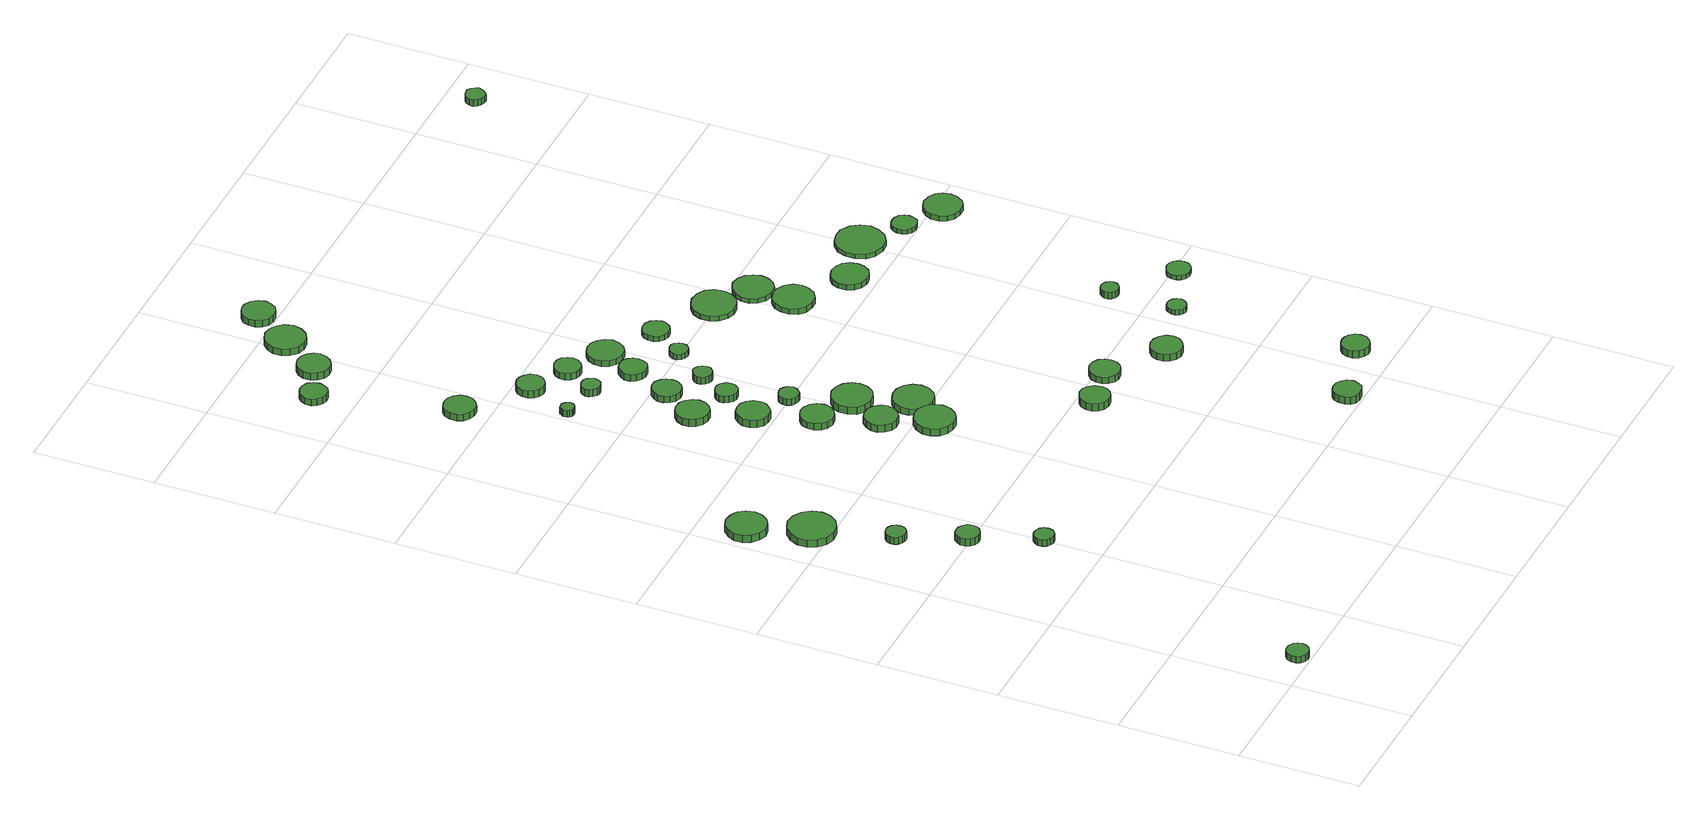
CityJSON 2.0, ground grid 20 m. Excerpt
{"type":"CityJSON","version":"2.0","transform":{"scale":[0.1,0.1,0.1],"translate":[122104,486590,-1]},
"CityObjects":{
"tree1":{"type":"SolitaryVegetationObject","attributes":{"function":"something"},"geometry":[{"type":"MultiSurface","lod":"1","boundaries":[[[0,1,2,3,4,5,6,7,8,9,10,11,12,13,14]],[[15,16,17,18,19,20,21,22,23,24,25,26,27,28,29]],[[0,29,28,1]],[[1,28,27,2]],[[2,27,26,3]],[[3,26,25,4]],[[4,25,24,5]],[[5,24,23,6]],[[6,23,22,7]],[[7,22,21,8]],[[8,21,20,9]],[[9,20,19,10]],[[10,19,18,11]],[[11,18,17,12]],[[12,17,16,13]],[[13,16,15,14]],[[14,15,29,0]]]}]},
"tree2":{"type":"SolitaryVegetationObject","attributes":{"function":"something"},"geometry":[{"type":"MultiSurface","lod":"1","boundaries":[[[30,31,32,33,34,35,36,37,38,39,40,41,42,43,44]],[[45,46,47,48,49,50,51,52,53,54,55,56,57,58,59]],[[30,59,58,31]],[[31,58,57,32]],[[32,57,56,33]],[[33,56,55,34]],[[34,55,54,35]],[[35,54,53,36]],[[36,53,52,37]],[[37,52,51,38]],[[38,51,50,39]],[[39,50,49,40]],[[40,49,48,41]],[[41,48,47,42]],[[42,47,46,43]],[[43,46,45,44]],[[44,45,59,30]]]}]},
"tree3":{"type":"SolitaryVegetationObject","attributes":{"function":"something"},"geometry":[{"type":"MultiSurface","lod":"1","boundaries":[[[60,61,62,63,64,65,66,67,68,69,70,71,72,73,74]],[[75,76,77,78,79,80,81,82,83,84,85,86,87,88,89]],[[60,89,88,61]],[[61,88,87,62]],[[62,87,86,63]],[[63,86,85,64]],[[64,85,84,65]],[[65,84,83,66]],[[66,83,82,67]],[[67,82,81,68]],[[68,81,80,69]],[[69,80,79,70]],[[70,79,78,71]],[[71,78,77,72]],[[72,77,76,73]],[[73,76,75,74]],[[74,75,89,60]]]}]},
"tree4":{"type":"SolitaryVegetationObject","attributes":{"function":"something"},"geometry":[{"type":"MultiSurface","lod":"1","boundaries":[[[90,91,92,93,94,95,96,97,98,99,100,101,102,103,104]],[[105,106,107,108,109,110,111,112,113,114,115,116,117,118,119]],[[90,119,118,91]],[[91,118,117,92]],[[92,117,116,93]],[[93,116,115,94]],[[94,115,114,95]],[[95,114,113,96]],[[96,113,112,97]],[[97,112,111,98]],[[98,111,110,99]],[[99,110,109,100]],[[100,109,108,101]],[[101,108,107,102]],[[102,107,106,103]],[[103,106,105,104]],[[104,105,119,90]]]}]},
"tree5":{"type":"SolitaryVegetationObject","attributes":{"function":"something"},"geometry":[{"type":"MultiSurface","lod":"1","boundaries":[[[120,121,122,123,124,125,126,127,128,129,130,131,132,133,134]],[[135,136,137,138,139,140,141,142,143,144,145,146,147,148,149]],[[120,149,148,121]],[[121,148,147,122]],[[122,147,146,123]],[[123,146,145,124]],[[124,145,144,125]],[[125,144,143,126]],[[126,143,142,127]],[[127,142,141,128]],[[128,141,140,129]],[[129,140,139,130]],[[130,139,138,131]],[[131,138,137,132]],[[132,137,136,133]],[[133,136,135,134]],[[134,135,149,120]]]}]},
"tree6":{"type":"SolitaryVegetationObject","attributes":{"function":"something"},"geometry":[{"type":"MultiSurface","lod":"1","boundaries":[[[150,151,152,153,154,155,156,157,158,159,160,161,162,163,164]],[[165,166,167,168,169,170,171,172,173,174,175,176,177,178,179]],[[150,179,178,151]],[[151,178,177,152]],[[152,177,176,153]],[[153,176,175,154]],[[154,175,174,155]],[[155,174,173,156]],[[156,173,172,157]],[[157,172,171,158]],[[158,171,170,159]],[[159,170,169,160]],[[160,169,168,161]],[[161,168,167,162]],[[162,167,166,163]],[[163,166,165,164]],[[164,165,179,150]]]}]},
"tree7":{"type":"SolitaryVegetationObject","attributes":{"function":"something"},"geometry":[{"type":"MultiSurface","lod":"1","boundaries":[[[180,181,182,183,184,185,186,187,188,189,190,191,192,193,194]],[[195,196,197,198,199,200,201,202,203,204,205,206,207,208,209]],[[180,209,208,181]],[[181,208,207,182]],[[182,207,206,183]],[[183,206,205,184]],[[184,205,204,185]],[[185,204,203,186]],[[186,203,202,187]],[[187,202,201,188]],[[188,201,200,189]],[[189,200,199,190]],[[190,199,198,191]],[[191,198,197,192]],[[192,197,196,193]],[[193,196,195,194]],[[194,195,209,180]]]}]},
"tree8":{"type":"SolitaryVegetationObject","attributes":{"function":"something"},"geometry":[{"type":"MultiSurface","lod":"1","boundaries":[[[210,211,212,213,214,215,216,217,218,219,220,221,222,223,224]],[[225,226,227,228,229,230,231,232,233,234,235,236,237,238,239]],[[210,239,238,211]],[[211,238,237,212]],[[212,237,236,213]],[[213,236,235,214]],[[214,235,234,215]],[[215,234,233,216]],[[216,233,232,217]],[[217,232,231,218]],[[218,231,230,219]],[[219,230,229,220]],[[220,229,228,221]],[[221,228,227,222]],[[222,227,226,223]],[[223,226,225,224]],[[224,225,239,210]]]}]},
"tree9":{"type":"SolitaryVegetationObject","attributes":{"function":"something"},"geometry":[{"type":"MultiSurface","lod":"1","boundaries":[[[240,241,242,243,244,245,246,247,248,249,250,251,252,253,254]],[[255,256,257,258,259,260,261,262,263,264,265,266,267,268,269]],[[240,269,268,241]],[[241,268,267,242]],[[242,267,266,243]],[[243,266,265,244]],[[244,265,264,245]],[[245,264,263,246]],[[246,263,262,247]],[[247,262,261,248]],[[248,261,260,249]],[[249,260,259,250]],[[250,259,258,251]],[[251,258,257,252]],[[252,257,256,253]],[[253,256,255,254]],[[254,255,269,240]]]}]},
"tree10":{"type":"SolitaryVegetationObject","attributes":{"function":"something"},"geometry":[{"type":"MultiSurface","lod":"1","boundaries":[[[270,271,272,273,274,275,276,277,278,279,280,281,282,283,284]],[[285,286,287,288,289,290,291,292,293,294,295,296,297,298,299]],[[270,299,298,271]],[[271,298,297,272]],[[272,297,296,273]],[[273,296,295,274]],[[274,295,294,275]],[[275,294,293,276]],[[276,293,292,277]],[[277,292,291,278]],[[278,291,290,279]],[[279,290,289,280]],[[280,289,288,281]],[[281,288,287,282]],[[282,287,286,283]],[[283,286,285,284]],[[284,285,299,270]]]}]},
"tree11":{"type":"SolitaryVegetationObject","attributes":{"function":"something"},"geometry":[{"type":"MultiSurface","lod":"1","boundaries":[[[300,301,302,303,304,305,306,307,308,309,310,311,312,313,314]],[[315,316,317,318,319,320,321,322,323,324,325,326,327,328,329]],[[300,329,328,301]],[[301,328,327,302]],[[302,327,326,303]],[[303,326,325,304]],[[304,325,324,305]],[[305,324,323,306]],[[306,323,322,307]],[[307,322,321,308]],[[308,321,320,309]],[[309,320,319,310]],[[310,319,318,311]],[[311,318,317,312]],[[312,317,316,313]],[[313,316,315,314]],[[314,315,329,300]]]}]},
"tree12":{"type":"SolitaryVegetationObject","attributes":{"function":"something"},"geometry":[{"type":"MultiSurface","lod":"1","boundaries":[[[330,331,332,333,334,335,336,337,338,339,340,341,342,343,344]],[[345,346,347,348,349,350,351,352,353,354,355,356,357,358,359]],[[330,359,358,331]],[[331,358,357,332]],[[332,357,356,333]],[[333,356,355,334]],[[334,355,354,335]],[[335,354,353,336]],[[336,353,352,337]],[[337,352,351,338]],[[338,351,350,339]],[[339,350,349,340]],[[340,349,348,341]],[[341,348,347,342]],[[342,347,346,343]],[[343,346,345,344]],[[344,345,359,330]]]}]},
"tree13":{"type":"SolitaryVegetationObject","attributes":{"function":"something"},"geometry":[{"type":"MultiSurface","lod":"1","boundaries":[[[360,361,362,363,364,365,366,367,368,369,370,371,372,373,374]],[[375,376,377,378,379,380,381,382,383,384,385,386,387,388,389]],[[360,389,388,361]],[[361,388,387,362]],[[362,387,386,363]],[[363,386,385,364]],[[364,385,384,365]],[[365,384,383,366]],[[366,383,382,367]],[[367,382,381,368]],[[368,381,380,369]],[[369,380,379,370]],[[370,379,378,371]],[[371,378,377,372]],[[372,377,376,373]],[[373,376,375,374]],[[374,375,389,360]]]}]},
"tree14":{"type":"SolitaryVegetationObject","attributes":{"function":"something"},"geometry":[{"type":"MultiSurface","lod":"1","boundaries":[[[390,391,392,393,394,395,396,397,398,399,400,401,402,403,404]],[[405,406,407,408,409,410,411,412,413,414,415,416,417,418,419]],[[390,419,418,391]],[[391,418,417,392]],[[392,417,416,393]],[[393,416,415,394]],[[394,415,414,395]],[[395,414,413,396]],[[396,413,412,397]],[[397,412,411,398]],[[398,411,410,399]],[[399,410,409,400]],[[400,409,408,401]],[[401,408,407,402]],[[402,407,406,403]],[[403,406,405,404]],[[404,405,419,390]]]}]},
"tree15":{"type":"SolitaryVegetationObject","attributes":{"function":"something"},"geometry":[{"type":"MultiSurface","lod":"1","boundaries":[[[420,421,422,423,424,425,426,427,428,429,430,431,432,433,434]],[[435,436,437,438,439,440,441,442,443,444,445,446,447,448,449]],[[420,449,448,421]],[[421,448,447,422]],[[422,447,446,423]],[[423,446,445,424]],[[424,445,444,425]],[[425,444,443,426]],[[426,443,442,427]],[[427,442,441,428]],[[428,441,440,429]],[[429,440,439,430]],[[430,439,438,431]],[[431,438,437,432]],[[432,437,436,433]],[[433,436,435,434]],[[434,435,449,420]]]}]},
"tree16":{"type":"SolitaryVegetationObject","attributes":{"function":"something"},"geometry":[{"type":"MultiSurface","lod":"1","boundaries":[[[450,451,452,453,454,455,456,457,458,459,460,461,462,463,464]],[[465,466,467,468,469,470,471,472,473,474,475,476,477,478,479]],[[450,479,478,451]],[[451,478,477,452]],[[452,477,476,453]],[[453,476,475,454]],[[454,475,474,455]],[[455,474,473,456]],[[456,473,472,457]],[[457,472,471,458]],[[458,471,470,459]],[[459,470,469,460]],[[460,469,468,461]],[[461,468,467,462]],[[462,467,466,463]],[[463,466,465,464]],[[464,465,479,450]]]}]},
"tree17":{"type":"SolitaryVegetationObject","attributes":{"function":"something"},"geometry":[{"type":"MultiSurface","lod":"1","boundaries":[[[480,481,482,483,484,485,486,487,488,489,490,491,492,493,494]],[[495,496,497,498,499,500,501,502,503,504,505,506,507,508,509]],[[480,509,508,481]],[[481,508,507,482]],[[482,507,506,483]],[[483,506,505,484]],[[484,505,504,485]],[[485,504,503,486]],[[486,503,502,487]],[[487,502,501,488]],[[488,501,500,489]],[[489,500,499,490]],[[490,499,498,491]],[[491,498,497,492]],[[492,497,496,493]],[[493,496,495,494]],[[494,495,509,480]]]}]},
"tree18":{"type":"SolitaryVegetationObject","attributes":{"function":"something"},"geometry":[{"type":"MultiSurface","lod":"1","boundaries":[[[510,511,512,513,514,515,516,517,518,519,520,521,522,523,524]],[[525,526,527,528,529,530,531,532,533,534,535,536,537,538,539]],[[510,539,538,511]],[[511,538,537,512]],[[512,537,536,513]],[[513,536,535,514]],[[514,535,534,515]],[[515,534,533,516]],[[516,533,532,517]],[[517,532,531,518]],[[518,531,530,519]],[[519,530,529,520]],[[520,529,528,521]],[[521,528,527,522]],[[522,527,526,523]],[[523,526,525,524]],[[524,525,539,510]]]}]},
"tree19":{"type":"SolitaryVegetationObject","attributes":{"function":"something"},"geometry":[{"type":"MultiSurface","lod":"1","boundaries":[[[540,541,542,543,544,545,546,547,548,549,550,551,552,553,554]],[[555,556,557,558,559,560,561,562,563,564,565,566,567,568,569]],[[540,569,568,541]],[[541,568,567,542]],[[542,567,566,543]],[[543,566,565,544]],[[544,565,564,545]],[[545,564,563,546]],[[546,563,562,547]],[[547,562,561,548]],[[548,561,560,549]],[[549,560,559,550]],[[550,559,558,551]],[[551,558,557,552]],[[552,557,556,553]],[[553,556,555,554]],[[554,555,569,540]]]}]},
"tree20":{"type":"SolitaryVegetationObject","attributes":{"function":"something"},"geometry":[{"type":"MultiSurface","lod":"1","boundaries":[[[570,571,572,573,574,575,576,577,578,579,580,581,582,583,584]],[[585,586,587,588,589,590,591,592,593,594,595,596,597,598,599]],[[570,599,598,571]],[[571,598,597,572]],[[572,597,596,573]],[[573,596,595,574]],[[574,595,594,575]],[[575,594,593,576]],[[576,593,592,577]],[[577,592,591,578]],[[578,591,590,579]],[[579,590,589,580]],[[580,589,588,581]],[[581,588,587,582]],[[582,587,586,583]],[[583,586,585,584]],[[584,585,599,570]]]}]},
"tree21":{"type":"SolitaryVegetationObject","attributes":{"function":"something"},"geometry":[{"type":"MultiSurface","lod":"1","boundaries":[[[600,601,602,603,604,605,606,607,608,609,610,611,612,613,614]],[[615,616,617,618,619,620,621,622,623,624,625,626,627,628,629]],[[600,629,628,601]],[[601,628,627,602]],[[602,627,626,603]],[[603,626,625,604]],[[604,625,624,605]],[[605,624,623,606]],[[606,623,622,607]],[[607,622,621,608]],[[608,621,620,609]],[[609,620,619,610]],[[610,619,618,611]],[[611,618,617,612]],[[612,617,616,613]],[[613,616,615,614]],[[614,615,629,600]]]}]},
"tree22":{"type":"SolitaryVegetationObject","attributes":{"function":"something"},"geometry":[{"type":"MultiSurface","lod":"1","boundaries":[[[630,631,632,633,634,635,636,637,638,639,640,641,642,643,644]],[[645,646,647,648,649,650,651,652,653,654,655,656,657,658,659]],[[630,659,658,631]],[[631,658,657,632]],[[632,657,656,633]],[[633,656,655,634]],[[634,655,654,635]],[[635,654,653,636]],[[636,653,652,637]],[[637,652,651,638]],[[638,651,650,639]],[[639,650,649,640]],[[640,649,648,641]],[[641,648,647,642]],[[642,647,646,643]],[[643,646,645,644]],[[644,645,659,630]]]}]},
"tree23":{"type":"SolitaryVegetationObject","attributes":{"function":"something"},"geometry":[{"type":"MultiSurface","lod":"1","boundaries":[[[660,661,662,663,664,665,666,667,668,669,670,671,672,673,674]],[[675,676,677,678,679,680,681,682,683,684,685,686,687,688,689]],[[660,689,688,661]],[[661,688,687,662]],[[662,687,686,663]],[[663,686,685,664]],[[664,685,684,665]],[[665,684,683,666]],[[666,683,682,667]],[[667,682,681,668]],[[668,681,680,669]],[[669,680,679,670]],[[670,679,678,671]],[[671,678,677,672]],[[672,677,676,673]],[[673,676,675,674]],[[674,675,689,660]]]}]},
"tree24":{"type":"SolitaryVegetationObject","attributes":{"function":"something"},"geometry":[{"type":"MultiSurface","lod":"1","boundaries":[[[690,691,692,693,694,695,696,697,698,699,700,701,702,703,704]],[[705,706,707,708,709,710,711,712,713,714,715,716,717,718,719]],[[690,719,718,691]],[[691,718,717,692]],[[692,717,716,693]],[[693,716,715,694]],[[694,715,714,695]],[[695,714,713,696]],[[696,713,712,697]],[[697,712,711,698]],[[698,711,710,699]],[[699,710,709,700]],[[700,709,708,701]],[[701,708,707,702]],[[702,707,706,703]],[[703,706,705,704]],[[704,705,719,690]]]}]},
"tree25":{"type":"SolitaryVegetationObject","attributes":{"function":"something"},"geometry":[{"type":"MultiSurface","lod":"1","boundaries":[[[720,721,722,723,724,725,726,727,728,729,730,731,732,733,734]],[[735,736,737,738,739,740,741,742,743,744,745,746,747,748,749]],[[720,749,748,721]],[[721,748,747,722]],[[722,747,746,723]],[[723,746,745,724]],[[724,745,744,725]],[[725,744,743,726]],[[726,743,742,727]],[[727,742,741,728]],[[728,741,740,729]],[[729,740,739,730]],[[730,739,738,731]],[[731,738,737,732]],[[732,737,736,733]],[[733,736,735,734]],[[734,735,749,720]]]}]},
"tree26":{"type":"SolitaryVegetationObject","attributes":{"function":"something"},"geometry":[{"type":"MultiSurface","lod":"1","boundaries":[[[750,751,752,753,754,755,756,757,758,759,760,761,762,763,764]],[[765,766,767,768,769,770,771,772,773,774,775,776,777,778,779]],[[750,779,778,751]],[[751,778,777,752]],[[752,777,776,753]],[[753,776,775,754]],[[754,775,774,755]],[[755,774,773,756]],[[756,773,772,757]],[[757,772,771,758]],[[758,771,770,759]],[[759,770,769,760]],[[760,769,768,761]],[[761,768,767,762]],[[762,767,766,763]],[[763,766,765,764]],[[764,765,779,750]]]}]},
"tree27":{"type":"SolitaryVegetationObject","attributes":{"function":"something"},"geometry":[{"type":"MultiSurface","lod":"1","boundaries":[[[780,781,782,783,784,785,786,787,788,789,790,791,792,793,794]],[[795,796,797,798,799,800,801,802,803,804,805,806,807,808,809]],[[780,809,808,781]],[[781,808,807,782]],[[782,807,806,783]],[[783,806,805,784]],[[784,805,804,785]],[[785,804,803,786]],[[786,803,802,787]],[[787,802,801,788]],[[788,801,800,789]],[[789,800,799,790]],[[790,799,798,791]],[[791,798,797,792]],[[792,797,796,793]],[[793,796,795,794]],[[794,795,809,780]]]}]},
"tree28":{"type":"SolitaryVegetationObject","attributes":{"function":"something"},"geometry":[{"type":"MultiSurface","lod":"1","boundaries":[[[810,811,812,813,814,815,816,817,818,819,820,821,822,823,824]],[[825,826,827,828,829,830,831,832,833,834,835,836,837,838,839]],[[810,839,838,811]],[[811,838,837,812]],[[812,837,836,813]],[[813,836,835,814]],[[814,835,834,815]],[[815,834,833,816]],[[816,833,832,817]],[[817,832,831,818]],[[818,831,830,819]],[[819,830,829,820]],[[820,829,828,821]],[[821,828,827,822]],[[822,827,826,823]],[[823,826,825,824]],[[824,825,839,810]]]}]},
"tree29":{"type":"SolitaryVegetationObject","attributes":{"function":"something"},"geometry":[{"type":"MultiSurface","lod":"1","boundaries":[[[840,841,842,843,844,845,846,847,848,849,850,851,852,853,854]],[[855,856,857,858,859,860,861,862,863,864,865,866,867,868,869]],[[840,869,868,841]],[[841,868,867,842]],[[842,867,866,843]],[[843,866,865,844]],[[844,865,864,845]],[[845,864,863,846]],[[846,863,862,847]],[[847,862,861,848]],[[848,861,860,849]],[[849,860,859,850]],[[850,859,858,851]],[[851,858,857,852]],[[852,857,856,853]],[[853,856,855,854]],[[854,855,869,840]]]}]},
"tree30":{"type":"SolitaryVegetationObject","attributes":{"function":"something"},"geometry":[{"type":"MultiSurface","lod":"1","boundaries":[[[870,871,872,873,874,875,876,877,878,879,880,881,882,883,884]],[[885,886,887,888,889,890,891,892,893,894,895,896,897,898,899]],[[870,899,898,871]],[[871,898,897,872]],[[872,897,896,873]],[[873,896,895,874]],[[874,895,894,875]],[[875,894,893,876]],[[876,893,892,877]],[[877,892,891,878]],[[878,891,890,879]],[[879,890,889,880]],[[880,889,888,881]],[[881,888,887,882]],[[882,887,886,883]],[[883,886,885,884]],[[884,885,899,870]]]}]},
"tree31":{"type":"SolitaryVegetationObject","attributes":{"function":"something"},"geometry":[{"type":"MultiSurface","lod":"1","boundaries":[[[900,901,902,903,904,905,906,907,908,909,910,911,912,913,914]],[[915,916,917,918,919,920,921,922,923,924,925,926,927,928,929]],[[900,929,928,901]],[[901,928,927,902]],[[902,927,926,903]],[[903,926,925,904]],[[904,925,924,905]],[[905,924,923,906]],[[906,923,922,907]],[[907,922,921,908]],[[908,921,920,909]],[[909,920,919,910]],[[910,919,918,911]],[[911,918,917,912]],[[912,917,916,913]],[[913,916,915,914]],[[914,915,929,900]]]}]},
"tree32":{"type":"SolitaryVegetationObject","attributes":{"function":"something"},"geometry":[{"type":"MultiSurface","lod":"1","boundaries":[[[930,931,932,933,934,935,936,937,938,939,940,941,942,943,944]],[[945,946,947,948,949,950,951,952,953,954,955,956,957,958,959]],[[930,959,958,931]],[[931,958,957,932]],[[932,957,956,933]],[[933,956,955,934]],[[934,955,954,935]],[[935,954,953,936]],[[936,953,952,937]],[[937,952,951,938]],[[938,951,950,939]],[[939,950,949,940]],[[940,949,948,941]],[[941,948,947,942]],[[942,947,946,943]],[[943,946,945,944]],[[944,945,959,930]]]}]},
"tree33":{"type":"SolitaryVegetationObject","attributes":{"function":"something"},"geometry":[{"type":"MultiSurface","lod":"1","boundaries":[[[960,961,962,963,964,965,966,967,968,969,970,971,972,973,974]],[[975,976,977,978,979,980,981,982,983,984,985,986,987,988,989]],[[960,989,988,961]],[[961,988,987,962]],[[962,987,986,963]],[[963,986,985,964]],[[964,985,984,965]],[[965,984,983,966]],[[966,983,982,967]],[[967,982,981,968]],[[968,981,980,969]],[[969,980,979,970]],[[970,979,978,971]],[[971,978,977,972]],[[972,977,976,973]],[[973,976,975,974]],[[974,975,989,960]]]}]},
"tree34":{"type":"SolitaryVegetationObject","attributes":{"function":"something"},"geometry":[{"type":"MultiSurface","lod":"1","boundaries":[[[990,991,992,993,994,995,996,997,998,999,1000,1001,1002,1003,1004]],[[1005,1006,1007,1008,1009,1010,1011,1012,1013,1014,1015,1016,1017,1018,1019]],[[990,1019,1018,991]],[[991,1018,1017,992]],[[992,1017,1016,993]],[[993,1016,1015,994]],[[994,1015,1014,995]],[[995,1014,1013,996]],[[996,1013,1012,997]],[[997,1012,1011,998]],[[998,1011,1010,999]],[[999,1010,1009,1000]],[[1000,1009,1008,1001]],[[1001,1008,1007,1002]],[[1002,1007,1006,1003]],[[1003,1006,1005,1004]],[[1004,1005,1019,990]]]}]},
"tree35":{"type":"SolitaryVegetationObject","attributes":{"function":"something"},"geometry":[{"type":"MultiSurface","lod":"1","boundaries":[[[1020,1021,1022,1023,1024,1025,1026,1027,1028,1029,1030,1031,1032,1033,1034]],[[1035,1036,1037,1038,1039,1040,1041,1042,1043,1044,1045,1046,1047,1048,1049]],[[1020,1049,1048,1021]],[[1021,1048,1047,1022]],[[1022,1047,1046,1023]],[[1023,1046,1045,1024]],[[1024,1045,1044,1025]],[[1025,1044,1043,1026]],[[1026,1043,1042,1027]],[[1027,1042,1041,1028]],[[1028,1041,1040,1029]],[[1029,1040,1039,1030]],[[1030,1039,1038,1031]],[[1031,1038,1037,1032]],[[1032,1037,1036,1033]],[[1033,1036,1035,1034]],[[1034,1035,1049,1020]]]}]},
"tree36":{"type":"SolitaryVegetationObject","attributes":{"function":"something"},"geometry":[{"type":"MultiSurface","lod":"1","boundaries":[[[1050,1051,1052,1053,1054,1055,1056,1057,1058,1059,1060,1061,1062,1063,1064]],[[1065,1066,1067,1068,1069,1070,1071,1072,1073,1074,1075,1076,1077,1078,1079]],[[1050,1079,1078,1051]],[[1051,1078,1077,1052]],[[1052,1077,1076,1053]],[[1053,1076,1075,1054]],[[1054,1075,1074,1055]],[[1055,1074,1073,1056]],[[1056,1073,1072,1057]],[[1057,1072,1071,1058]],[[1058,1071,1070,1059]],[[1059,1070,1069,1060]],[[1060,1069,1068,1061]],[[1061,1068,1067,1062]],[[1062,1067,1066,1063]],[[1063,1066,1065,1064]],[[1064,1065,1079,1050]]]}]},
"tree37":{"type":"SolitaryVegetationObject","attributes":{"function":"something"},"geometry":[{"type":"MultiSurface","lod":"1","boundaries":[[[1080,1081,1082,1083,1084,1085,1086,1087,1088,1089,1090,1091,1092,1093,1094]],[[1095,1096,1097,1098,1099,1100,1101,1102,1103,1104,1105,1106,1107,1108,1109]],[[1080,1109,1108,1081]],[[1081,1108,1107,1082]],[[1082,1107,1106,1083]],[[1083,1106,1105,1084]],[[1084,1105,1104,1085]],[[1085,1104,1103,1086]],[[1086,1103,1102,1087]],[[1087,1102,1101,1088]],[[1088,1101,1100,1089]],[[1089,1100,1099,1090]],[[1090,1099,1098,1091]],[[1091,1098,1097,1092]],[[1092,1097,1096,1093]],[[1093,1096,1095,1094]],[[1094,1095,1109,1080]]]}]},
"tree38":{"type":"SolitaryVegetationObject","attributes":{"function":"something"},"geometry":[{"type":"MultiSurface","lod":"1","boundaries":[[[1110,1111,1112,1113,1114,1115,1116,1117,1118,1119,1120,1121,1122,1123,1124]],[[1125,1126,1127,1128,1129,1130,1131,1132,1133,1134,1135,1136,1137,1138,1139]],[[1110,1139,1138,1111]],[[1111,1138,1137,1112]],[[1112,1137,1136,1113]],[[1113,1136,1135,1114]],[[1114,1135,1134,1115]],[[1115,1134,1133,1116]],[[1116,1133,1132,1117]],[[1117,1132,1131,1118]],[[1118,1131,1130,1119]],[[1119,1130,1129,1120]],[[1120,1129,1128,1121]],[[1121,1128,1127,1122]],[[1122,1127,1126,1123]],[[1123,1126,1125,1124]],[[1124,1125,1139,1110]]]}]},
"tree39":{"type":"SolitaryVegetationObject","attributes":{"function":"something"},"geometry":[{"type":"MultiSurface","lod":"1","boundaries":[[[1140,1141,1142,1143,1144,1145,1146,1147,1148,1149,1150,1151,1152,1153,1154]],[[1155,1156,1157,1158,1159,1160,1161,1162,1163,1164,1165,1166,1167,1168,1169]],[[1140,1169,1168,1141]],[[1141,1168,1167,1142]],[[1142,1167,1166,1143]],[[1143,1166,1165,1144]],[[1144,1165,1164,1145]],[[1145,1164,1163,1146]],[[1146,1163,1162,1147]],[[1147,1162,1161,1148]],[[1148,1161,1160,1149]],[[1149,1160,1159,1150]],[[1150,1159,1158,1151]],[[1151,1158,1157,1152]],[[1152,1157,1156,1153]],[[1153,1156,1155,1154]],[[1154,1155,1169,1140]]]}]},
"tree40":{"type":"SolitaryVegetationObject","attributes":{"function":"something"},"geometry":[{"type":"MultiSurface","lod":"1","boundaries":[[[1170,1171,1172,1173,1174,1175,1176,1177,1178,1179,1180,1181,1182,1183,1184]],[[1185,1186,1187,1188,1189,1190,1191,1192,1193,1194,1195,1196,1197,1198,1199]],[[1170,1199,1198,1171]],[[1171,1198,1197,1172]],[[1172,1197,1196,1173]],[[1173,1196,1195,1174]],[[1174,1195,1194,1175]],[[1175,1194,1193,1176]],[[1176,1193,1192,1177]],[[1177,1192,1191,1178]],[[1178,1191,1190,1179]],[[1179,1190,1189,1180]],[[1180,1189,1188,1181]],[[1181,1188,1187,1182]],[[1182,1187,1186,1183]],[[1183,1186,1185,1184]],[[1184,1185,1199,1170]]]}]},
"tree41":{"type":"SolitaryVegetationObject","attributes":{"function":"something"},"geometry":[{"type":"MultiSurface","lod":"1","boundaries":[[[1200,1201,1202,1203,1204,1205,1206,1207,1208,1209,1210,1211,1212,1213,1214]],[[1215,1216,1217,1218,1219,1220,1221,1222,1223,1224,1225,1226,1227,1228,1229]],[[1200,1229,1228,1201]],[[1201,1228,1227,1202]],[[1202,1227,1226,1203]],[[1203,1226,1225,1204]],[[1204,1225,1224,1205]],[[1205,1224,1223,1206]],[[1206,1223,1222,1207]],[[1207,1222,1221,1208]],[[1208,1221,1220,1209]],[[1209,1220,1219,1210]],[[1210,1219,1218,1211]],[[1211,1218,1217,1212]],[[1212,1217,1216,1213]],[[1213,1216,1215,1214]],[[1214,1215,1229,1200]]]}]},
"tree42":{"type":"SolitaryVegetationObject","attributes":{"function":"something"},"geometry":[{"type":"MultiSurface","lod":"1","boundaries":[[[1230,1231,1232,1233,1234,1235,1236,1237,1238,1239,1240,1241,1242,1243,1244]],[[1245,1246,1247,1248,1249,1250,1251,1252,1253,1254,1255,1256,1257,1258,1259]],[[1230,1259,1258,1231]],[[1231,1258,1257,1232]],[[1232,1257,1256,1233]],[[1233,1256,1255,1234]],[[1234,1255,1254,1235]],[[1235,1254,1253,1236]],[[1236,1253,1252,1237]],[[1237,1252,1251,1238]],[[1238,1251,1250,1239]],[[1239,1250,1249,1240]],[[1240,1249,1248,1241]],[[1241,1248,1247,1242]],[[1242,1247,1246,1243]],[[1243,1246,1245,1244]],[[1244,1245,1259,1230]]]}]},
"tree43":{"type":"SolitaryVegetationObject","attributes":{"function":"something"},"geometry":[{"type":"MultiSurface","lod":"1","boundaries":[[[1260,1261,1262,1263,1264,1265,1266,1267,1268,1269,1270,1271,1272,1273,1274]],[[1275,1276,1277,1278,1279,1280,1281,1282,1283,1284,1285,1286,1287,1288,1289]],[[1260,1289,1288,1261]],[[1261,1288,1287,1262]],[[1262,1287,1286,1263]],[[1263,1286,1285,1264]],[[1264,1285,1284,1265]],[[1265,1284,1283,1266]],[[1266,1283,1282,1267]],[[1267,1282,1281,1268]],[[1268,1281,1280,1269]],[[1269,1280,1279,1270]],[[1270,1279,1278,1271]],[[1271,1278,1277,1272]],[[1272,1277,1276,1273]],[[1273,1276,1275,1274]],[[1274,1275,1289,1260]]]}]},
"tree44":{"type":"SolitaryVegetationObject","attributes":{"function":"something"},"geometry":[{"type":"MultiSurface","lod":"1","boundaries":[[[1290,1291,1292,1293,1294,1295,1296,1297,1298,1299,1300,1301,1302,1303,1304]],[[1305,1306,1307,1308,1309,1310,1311,1312,1313,1314,1315,1316,1317,1318,1319]],[[1290,1319,1318,1291]],[[1291,1318,1317,1292]],[[1292,1317,1316,1293]],[[1293,1316,1315,1294]],[[1294,1315,1314,1295]],[[1295,1314,1313,1296]],[[1296,1313,1312,1297]],[[1297,1312,1311,1298]],[[1298,1311,1310,1299]],[[1299,1310,1309,1300]],[[1300,1309,1308,1301]],[[1301,1308,1307,1302]],[[1302,1307,1306,1303]],[[1303,1306,1305,1304]],[[1304,1305,1319,1290]]]}]},
"tree45":{"type":"SolitaryVegetationObject","attributes":{"function":"something"},"geometry":[{"type":"MultiSurface","lod":"1","boundaries":[[[1320,1321,1322,1323,1324,1325,1326,1327,1328,1329,1330,1331,1332,1333,1334]],[[1335,1336,1337,1338,1339,1340,1341,1342,1343,1344,1345,1346,1347,1348,1349]],[[1320,1349,1348,1321]],[[1321,1348,1347,1322]],[[1322,1347,1346,1323]],[[1323,1346,1345,1324]],[[1324,1345,1344,1325]],[[1325,1344,1343,1326]],[[1326,1343,1342,1327]],[[1327,1342,1341,1328]],[[1328,1341,1340,1329]],[[1329,1340,1339,1330]],[[1330,1339,1338,1331]],[[1331,1338,1337,1332]],[[1332,1337,1336,1333]],[[1333,1336,1335,1334]],[[1334,1335,1349,1320]]]}]},
"tree46":{"type":"SolitaryVegetationObject","attributes":{"function":"something"},"geometry":[{"type":"MultiSurface","lod":"1","boundaries":[[[1350,1351,1352,1353,1354,1355,1356,1357,1358,1359,1360,1361,1362,1363,1364]],[[1365,1366,1367,1368,1369,1370,1371,1372,1373,1374,1375,1376,1377,1378,1379]],[[1350,1379,1378,1351]],[[1351,1378,1377,1352]],[[1352,1377,1376,1353]],[[1353,1376,1375,1354]],[[1354,1375,1374,1355]],[[1355,1374,1373,1356]],[[1356,1373,1372,1357]],[[1357,1372,1371,1358]],[[1358,1371,1370,1359]],[[1359,1370,1369,1360]],[[1360,1369,1368,1361]],[[1361,1368,1367,1362]],[[1362,1367,1366,1363]],[[1363,1366,1365,1364]],[[1364,1365,1379,1350]]]}]}
},
"vertices":[
[95,22,18],[93,29,18],[89,35,18],[82,39,18],[75,40,18],[68,38,18],[62,33,18],[59,26,18],[59,18,18],[62,11,18],[68,6,18],[75,4,18],[82,5,18],[89,9,18],[93,15,18],[93,15,6],[89,9,6],[82,5,6],[75,4,6],[68,6,6],[62,11,6],[59,18,6],[59,26,6],[62,33,6],[68,38,6],[75,40,6],[82,39,6],[89,35,6],[93,29,6],[95,22,6],
[68,919,27],[65,933,27],[57,944,27],[45,950,27],[32,952,27],[19,948,27],[9,938,27],[3,926,27],[3,912,27],[9,900,27],[19,891,27],[32,886,27],[45,888,27],[57,895,27],[65,906,27],[65,906,14],[57,895,14],[45,888,14],[32,886,14],[19,891,14],[9,900,14],[3,912,14],[3,926,14],[9,938,14],[19,948,14],[32,952,14],[45,950,14],[57,944,14],[65,933,14],[68,919,14],
[108,825,27],[105,841,27],[95,854,27],[81,862,27],[65,864,27],[50,859,27],[38,848,27],[31,833,27],[31,817,27],[38,803,27],[50,792,27],[65,787,27],[81,789,27],[95,797,27],[105,810,27],[105,810,14],[95,797,14],[81,789,14],[65,787,14],[50,792,14],[38,803,14],[31,817,14],[31,833,14],[38,848,14],[50,859,14],[65,864,14],[81,862,14],[95,854,14],[105,841,14],[108,825,14],
[124,703,26],[123,709,26],[119,715,26],[113,718,26],[106,719,26],[100,717,26],[95,712,26],[92,706,26],[92,699,26],[95,693,26],[100,689,26],[106,687,26],[113,687,26],[119,691,26],[123,696,26],[123,696,13],[119,691,13],[113,687,13],[106,687,13],[100,689,13],[95,693,13],[92,699,13],[92,706,13],[95,712,13],[100,717,13],[106,719,13],[113,718,13],[119,715,13],[123,709,13],[124,703,13],
[165,600,29],[164,608,29],[159,614,29],[152,618,29],[144,619,29],[136,617,29],[131,611,29],[127,604,29],[127,596,29],[131,589,29],[136,584,29],[144,581,29],[152,582,29],[159,586,29],[164,592,29],[164,592,16],[159,586,16],[152,582,16],[144,581,16],[136,584,16],[131,589,16],[127,596,16],[127,604,16],[131,611,16],[136,617,16],[144,619,16],[152,618,16],[159,614,16],[164,608,16],[165,600,16],
[200,490,32],[199,496,32],[195,502,32],[189,505,32],[182,506,32],[176,504,32],[171,499,32],[168,493,32],[168,486,32],[171,480,32],[176,476,32],[182,474,32],[189,474,32],[195,478,32],[199,483,32],[199,483,20],[195,478,20],[189,474,20],[182,474,20],[176,476,20],[171,480,20],[168,486,20],[168,493,20],[171,499,20],[176,504,20],[182,506,20],[189,505,20],[195,502,20],[199,496,20],[200,490,20],
[172,1444,27],[170,1454,27],[164,1462,27],[155,1468,27],[144,1469,27],[134,1466,27],[126,1459,27],[122,1449,27],[122,1438,27],[126,1429,27],[134,1422,27],[144,1418,27],[155,1419,27],[164,1425,27],[170,1433,27],[170,1433,15],[164,1425,15],[155,1419,15],[144,1418,15],[134,1422,15],[126,1429,15],[122,1438,15],[122,1449,15],[126,1459,15],[134,1466,15],[144,1469,15],[155,1468,15],[164,1462,15],[170,1454,15],[172,1444,15],
[114,1662,27],[112,1671,27],[107,1679,27],[99,1683,27],[90,1684,27],[81,1681,27],[74,1675,27],[70,1667,27],[70,1657,27],[74,1649,27],[81,1643,27],[90,1640,27],[99,1641,27],[107,1645,27],[112,1653,27],[112,1653,15],[107,1645,15],[99,1641,15],[90,1640,15],[81,1643,15],[74,1649,15],[70,1657,15],[70,1667,15],[74,1675,15],[81,1681,15],[90,1684,15],[99,1683,15],[107,1679,15],[112,1671,15],[114,1662,15],
[221,1292,26],[220,1296,26],[217,1300,26],[213,1303,26],[209,1303,26],[204,1302,26],[201,1298,26],[199,1294,26],[199,1289,26],[201,1285,26],[204,1282,26],[209,1281,26],[213,1281,26],[217,1283,26],[220,1287,26],[220,1287,14],[217,1283,14],[213,1281,14],[209,1281,14],[204,1282,14],[201,1285,14],[199,1289,14],[199,1294,14],[201,1298,14],[204,1302,14],[209,1303,14],[213,1303,14],[217,1300,14],[220,1296,14],[221,1292,14],
[305,1114,26],[303,1125,26],[296,1134,26],[287,1140,26],[275,1141,26],[265,1138,26],[256,1130,26],[252,1120,26],[252,1109,26],[256,1099,26],[265,1091,26],[275,1088,26],[287,1089,26],[296,1094,26],[303,1104,26],[303,1104,13],[296,1094,13],[287,1089,13],[275,1088,13],[265,1091,13],[256,1099,13],[252,1109,13],[252,1120,13],[256,1130,13],[265,1138,13],[275,1141,13],[287,1140,13],[296,1134,13],[303,1125,13],[305,1114,13],
[339,1029,26],[337,1039,26],[330,1048,26],[321,1054,26],[310,1055,26],[299,1052,26],[291,1044,26],[286,1034,26],[286,1023,26],[291,1013,26],[299,1005,26],[310,1002,26],[321,1003,26],[330,1009,26],[337,1018,26],[337,1018,13],[330,1009,13],[321,1003,13],[310,1002,13],[299,1005,13],[291,1013,13],[286,1023,13],[286,1034,13],[291,1044,13],[299,1052,13],[310,1055,13],[321,1054,13],[330,1048,13],[337,1039,13],[339,1029,13],
[371,936,26],[368,947,26],[362,956,26],[352,962,26],[341,963,26],[330,959,26],[322,952,26],[318,942,26],[318,930,26],[322,920,26],[330,913,26],[341,909,26],[352,910,26],[362,916,26],[368,925,26],[368,925,14],[362,916,14],[352,910,14],[341,909,14],[330,913,14],[322,920,14],[318,930,14],[318,942,14],[322,952,14],[330,959,14],[341,963,14],[352,962,14],[362,956,14],[368,947,14],[371,936,14],
[404,845,27],[402,855,27],[395,864,27],[386,870,27],[374,871,27],[364,868,27],[356,860,27],[351,850,27],[351,839,27],[356,829,27],[364,821,27],[374,818,27],[386,819,27],[395,825,27],[402,834,27],[402,834,14],[395,825,14],[386,819,14],[374,818,14],[364,821,14],[356,829,14],[351,839,14],[351,850,14],[356,860,14],[364,868,14],[374,871,14],[386,870,14],[395,864,14],[402,855,14],[404,845,14],
[438,768,28],[435,781,28],[427,792,28],[415,799,28],[402,800,28],[389,796,28],[379,787,28],[373,774,28],[373,761,28],[379,748,28],[389,739,28],[402,735,28],[415,736,28],[427,743,28],[435,754,28],[435,754,15],[427,743,15],[415,736,15],[402,735,15],[389,739,15],[379,748,15],[373,761,15],[373,774,15],[379,787,15],[389,796,15],[402,800,15],[415,799,15],[427,792,15],[435,781,15],[438,768,15],
[270,1369,24],[268,1379,24],[262,1386,24],[254,1391,24],[245,1392,24],[236,1389,24],[229,1383,24],[225,1374,24],[225,1365,24],[229,1356,24],[236,1350,24],[245,1347,24],[254,1348,24],[262,1353,24],[268,1360,24],[268,1360,11],[262,1353,11],[254,1348,11],[245,1347,11],[236,1350,11],[229,1356,11],[225,1365,11],[225,1374,11],[229,1383,11],[236,1389,11],[245,1392,11],[254,1391,11],[262,1386,11],[268,1379,11],[270,1369,11],
[295,1284,25],[293,1290,25],[290,1295,25],[284,1298,25],[278,1299,25],[272,1297,25],[267,1293,25],[264,1287,25],[264,1280,25],[267,1275,25],[272,1270,25],[278,1268,25],[284,1269,25],[290,1272,25],[293,1277,25],[293,1277,12],[290,1272,12],[284,1269,12],[278,1268,12],[272,1270,12],[267,1275,12],[264,1280,12],[264,1287,12],[267,1293,12],[272,1297,12],[278,1299,12],[284,1298,12],[290,1295,12],[293,1290,12],[295,1284,12],
[184,1691,28],[182,1701,28],[175,1710,28],[166,1716,28],[155,1717,28],[144,1714,28],[136,1706,28],[131,1696,28],[131,1685,28],[136,1675,28],[144,1667,28],[155,1664,28],[166,1665,28],[175,1671,28],[182,1680,28],[182,1680,15],[175,1671,15],[166,1665,15],[155,1664,15],[144,1667,15],[136,1675,15],[131,1685,15],[131,1696,15],[136,1706,15],[144,1714,15],[155,1717,15],[166,1716,15],[175,1710,15],[182,1701,15],[184,1691,15],
[341,1174,24],[339,1184,24],[333,1192,24],[325,1197,24],[315,1198,24],[306,1195,24],[299,1188,24],[295,1179,24],[295,1169,24],[299,1161,24],[306,1154,24],[315,1151,24],[325,1152,24],[333,1157,24],[339,1165,24],[339,1165,12],[333,1157,12],[325,1152,12],[315,1151,12],[306,1154,12],[299,1161,12],[295,1169,12],[295,1179,12],[299,1188,12],[306,1195,12],[315,1198,12],[325,1197,12],[333,1192,12],[339,1184,12],[341,1174,12],
[366,1088,25],[365,1096,25],[360,1102,25],[354,1106,25],[346,1106,25],[339,1104,25],[334,1099,25],[330,1092,25],[330,1085,25],[334,1078,25],[339,1073,25],[346,1070,25],[354,1071,25],[360,1075,25],[365,1081,25],[365,1081,13],[360,1075,13],[354,1071,13],[346,1070,13],[339,1073,13],[334,1078,13],[330,1085,13],[330,1092,13],[334,1099,13],[339,1104,13],[346,1106,13],[354,1106,13],[360,1102,13],[365,1096,13],[366,1088,13],
[395,998,25],[393,1005,25],[389,1010,25],[383,1014,25],[377,1014,25],[370,1012,25],[365,1008,25],[362,1001,25],[362,995,25],[365,988,25],[370,984,25],[377,982,25],[383,982,25],[389,986,25],[393,991,25],[393,991,13],[389,986,13],[383,982,13],[377,982,13],[370,984,13],[365,988,13],[362,995,13],[362,1001,13],[365,1008,13],[370,1012,13],[377,1014,13],[383,1014,13],[389,1010,13],[393,1005,13],[395,998,13],
[444,908,25],[441,921,25],[433,932,25],[421,939,25],[408,940,25],[395,936,25],[384,927,25],[379,915,25],[379,901,25],[384,888,25],[395,879,25],[408,875,25],[421,876,25],[433,883,25],[441,894,25],[441,894,12],[433,883,12],[421,876,12],[408,875,12],[395,879,12],[384,888,12],[379,901,12],[379,915,12],[384,927,12],[395,936,12],[408,940,12],[421,939,12],[433,932,12],[441,921,12],[444,908,12],
[476,820,26],[473,833,26],[465,844,26],[453,851,26],[440,852,26],[427,848,26],[417,839,26],[411,826,26],[411,813,26],[417,800,26],[427,791,26],[440,787,26],[453,788,26],[465,795,26],[473,806,26],[473,806,14],[465,795,14],[453,788,14],[440,787,14],[427,791,14],[417,800,14],[411,813,14],[411,826,14],[417,839,14],[427,848,14],[440,852,14],[453,851,14],[465,844,14],[473,833,14],[476,820,14],
[334,1337,23],[332,1345,23],[327,1353,23],[319,1357,23],[310,1358,23],[302,1355,23],[295,1349,23],[291,1341,23],[291,1332,23],[295,1324,23],[302,1318,23],[310,1315,23],[319,1316,23],[327,1321,23],[332,1328,23],[332,1328,11],[327,1321,11],[319,1316,11],[310,1315,11],[302,1318,11],[295,1324,11],[291,1332,11],[291,1341,11],[295,1349,11],[302,1355,11],[310,1358,11],[319,1357,11],[327,1353,11],[332,1345,11],[334,1337,11],
[392,1140,25],[391,1147,25],[387,1152,25],[382,1155,25],[376,1156,25],[370,1154,25],[365,1149,25],[362,1144,25],[362,1137,25],[365,1131,25],[370,1127,25],[376,1125,25],[382,1126,25],[387,1129,25],[391,1134,25],[391,1134,12],[387,1129,12],[382,1126,12],[376,1125,12],[370,1127,12],[365,1131,12],[362,1137,12],[362,1144,12],[365,1149,12],[370,1154,12],[376,1156,12],[382,1155,12],[387,1152,12],[391,1147,12],[392,1140,12],
[576,565,31],[574,575,31],[568,583,31],[559,589,31],[549,590,31],[539,586,31],[531,580,31],[527,570,31],[527,560,31],[531,551,31],[539,544,31],[549,541,31],[559,542,31],[568,547,31],[574,555,31],[574,555,18],[568,547,18],[559,542,18],[549,541,18],[539,544,18],[531,551,18],[527,560,18],[527,570,18],[531,580,18],[539,586,18],[549,590,18],[559,589,18],[568,583,18],[574,575,18],[576,565,18],
[372,1244,23],[370,1253,23],[365,1261,23],[357,1266,23],[348,1266,23],[339,1264,23],[332,1257,23],[328,1249,23],[328,1239,23],[332,1231,23],[339,1225,23],[348,1222,23],[357,1223,23],[365,1227,23],[370,1235,23],[370,1235,11],[365,1227,11],[357,1223,11],[348,1222,11],[339,1225,11],[332,1231,11],[328,1239,11],[328,1249,11],[332,1257,11],[339,1264,11],[348,1266,11],[357,1266,11],[365,1261,11],[370,1253,11],[372,1244,11],
[235,1757,29],[232,1770,29],[224,1781,29],[212,1788,29],[199,1790,29],[186,1785,29],[176,1776,29],[170,1764,29],[170,1750,29],[176,1738,29],[186,1728,29],[199,1724,29],[212,1726,29],[224,1733,29],[232,1744,29],[232,1744,17],[224,1733,17],[212,1726,17],[199,1724,17],[186,1728,17],[176,1738,17],[170,1750,17],[170,1764,17],[176,1776,17],[186,1785,17],[199,1790,17],[212,1788,17],[224,1781,17],[232,1770,17],[235,1757,17],
[404,1301,21],[401,1313,21],[394,1322,21],[384,1328,21],[372,1330,21],[360,1326,21],[351,1318,21],[346,1307,21],[346,1295,21],[351,1284,21],[360,1276,21],[372,1272,21],[384,1273,21],[394,1279,21],[401,1289,21],[401,1289,11],[394,1279,11],[384,1273,11],[372,1272,11],[360,1276,11],[351,1284,11],[346,1295,11],[346,1307,11],[351,1318,11],[360,1326,11],[372,1330,11],[384,1328,11],[394,1322,11],[401,1313,11],[404,1301,11],
[438,1200,21],[437,1206,21],[433,1212,21],[428,1215,21],[422,1215,21],[416,1213,21],[411,1209,21],[408,1203,21],[408,1197,21],[411,1191,21],[416,1187,21],[422,1185,21],[428,1186,21],[433,1189,21],[437,1194,21],[437,1194,11],[433,1189,11],[428,1186,11],[422,1185,11],[416,1187,11],[411,1191,11],[408,1197,11],[408,1203,11],[411,1209,11],[416,1213,11],[422,1215,11],[428,1215,11],[433,1212,11],[437,1206,11],[438,1200,11],
[745,220,29],[743,230,29],[737,237,29],[729,242,29],[719,243,29],[710,240,29],[703,234,29],[700,225,29],[700,215,29],[703,207,29],[710,200,29],[719,198,29],[729,199,29],[737,203,29],[743,211,29],[743,211,16],[737,203,16],[729,199,16],[719,198,16],[710,200,16],[703,207,16],[700,215,16],[700,225,16],[703,234,16],[710,240,16],[719,243,16],[729,242,16],[737,237,16],[743,230,16],[745,220,16],
[274,1821,31],[271,1832,31],[265,1841,31],[255,1847,31],[244,1848,31],[233,1844,31],[225,1837,31],[221,1827,31],[221,1816,31],[225,1805,31],[233,1798,31],[244,1795,31],[255,1796,31],[265,1801,31],[271,1810,31],[271,1810,19],[265,1801,19],[255,1796,19],[244,1795,19],[233,1798,19],[225,1805,19],[221,1816,19],[221,1827,19],[225,1837,19],[233,1844,19],[244,1848,19],[255,1847,19],[265,1841,19],[271,1832,19],[274,1821,19],
[651,581,27],[649,591,27],[643,600,27],[634,605,27],[624,606,27],[615,603,27],[607,596,27],[603,586,27],[603,576,27],[607,567,27],[615,560,27],[624,557,27],[634,558,27],[643,563,27],[649,571,27],[649,571,15],[643,563,15],[634,558,15],[624,557,15],[615,560,15],[607,567,15],[603,576,15],[603,586,15],[607,596,15],[615,603,15],[624,606,15],[634,605,15],[643,600,15],[649,591,15],[651,581,15],
[481,1253,20],[479,1262,20],[473,1270,20],[466,1274,20],[457,1275,20],[448,1272,20],[441,1266,20],[438,1258,20],[438,1249,20],[441,1241,20],[448,1235,20],[457,1232,20],[466,1233,20],[473,1237,20],[479,1245,20],[479,1245,11],[473,1237,11],[466,1233,11],[457,1232,11],[448,1235,11],[441,1241,11],[438,1249,11],[438,1258,11],[441,1266,11],[448,1272,11],[457,1275,11],[466,1274,11],[473,1270,11],[479,1262,11],[481,1253,11],
[751,522,23],[749,532,23],[742,541,23],[733,546,23],[722,547,23],[712,544,23],[704,537,23],[700,527,23],[700,516,23],[704,507,23],[712,500,23],[722,496,23],[733,497,23],[742,503,23],[749,511,23],[749,511,11],[742,503,11],[733,497,11],[722,496,11],[712,500,11],[704,507,11],[700,516,11],[700,527,11],[704,537,11],[712,544,11],[722,547,11],[733,546,11],[742,541,11],[749,532,11],[751,522,11],
[591,1199,20],[588,1214,20],[580,1226,20],[567,1233,20],[552,1235,20],[538,1230,20],[527,1220,20],[521,1207,20],[521,1192,20],[527,1179,20],[538,1169,20],[552,1164,20],[567,1166,20],[580,1173,20],[588,1185,20],[588,1185,11],[580,1173,11],[567,1166,11],[552,1164,11],[538,1169,11],[527,1179,11],[521,1192,11],[521,1207,11],[527,1220,11],[538,1230,11],[552,1235,11],[567,1233,11],[580,1226,11],[588,1214,11],[591,1199,11],
[871,262,21],[869,271,21],[863,279,21],[855,283,21],[846,284,21],[837,281,21],[830,275,21],[826,266,21],[826,257,21],[830,248,21],[837,242,21],[846,239,21],[855,240,21],[863,245,21],[869,252,21],[869,252,8],[863,245,8],[855,240,8],[846,239,8],[837,242,8],[830,248,8],[826,257,8],[826,266,8],[830,275,8],[837,281,8],[846,284,8],[855,283,8],[863,279,8],[869,271,8],[871,262,8],
[651,1094,21],[648,1108,21],[640,1119,21],[628,1126,21],[615,1127,21],[601,1123,21],[591,1114,21],[586,1101,21],[586,1088,21],[591,1075,21],[601,1066,21],[615,1062,21],[628,1063,21],[640,1070,21],[648,1081,21],[648,1081,11],[640,1070,11],[628,1063,11],[615,1062,11],[601,1066,11],[591,1075,11],[586,1088,11],[586,1101,11],[591,1114,11],[601,1123,11],[615,1127,11],[628,1126,11],[640,1119,11],[648,1108,11],[651,1094,11],
[652,1162,19],[649,1175,19],[642,1186,19],[630,1193,19],[616,1195,19],[604,1190,19],[594,1181,19],[588,1169,19],[588,1155,19],[594,1143,19],[604,1134,19],[616,1130,19],[630,1131,19],[642,1138,19],[649,1149,19],[649,1149,11],[642,1138,11],[630,1131,11],[616,1130,11],[604,1134,11],[594,1143,11],[588,1155,11],[588,1169,11],[594,1181,11],[604,1190,11],[616,1195,11],[630,1193,11],[642,1186,11],[649,1175,11],[652,1162,11],
[853,553,17],[851,560,17],[847,565,17],[842,568,17],[835,569,17],[829,567,17],[825,562,17],[822,556,17],[822,550,17],[825,544,17],[829,540,17],[835,538,17],[842,539,17],[847,542,17],[851,547,17],[851,547,8],[847,542,8],[842,539,8],[835,538,8],[829,540,8],[825,544,8],[822,550,8],[822,556,8],[825,562,8],[829,567,8],[835,569,8],[842,568,8],[847,565,8],[851,560,8],[853,553,8],
[738,1040,20],[736,1052,20],[729,1062,20],[718,1068,20],[706,1070,20],[694,1066,20],[685,1058,20],[680,1047,20],[680,1034,20],[685,1023,20],[694,1015,20],[706,1011,20],[718,1012,20],[729,1018,20],[736,1028,20],[736,1028,10],[729,1018,10],[718,1012,10],[706,1011,10],[694,1015,10],[685,1023,10],[680,1034,10],[680,1047,10],[685,1058,10],[694,1066,10],[706,1070,10],[718,1068,10],[729,1062,10],[736,1052,10],[738,1040,10],
[849,663,20],[848,669,20],[844,674,20],[839,677,20],[833,678,20],[827,676,20],[823,672,20],[820,666,20],[820,660,20],[823,655,20],[827,651,20],[833,649,20],[839,650,20],[844,653,20],[848,658,20],[848,658,8],[844,653,8],[839,650,8],[833,649,8],[827,651,8],[823,655,8],[820,660,8],[820,666,8],[823,672,8],[827,676,8],[833,678,8],[839,677,8],[844,674,8],[848,669,8],[849,663,8],
[947,589,16],[945,597,16],[940,604,16],[933,608,16],[925,609,16],[917,606,16],[911,601,16],[908,593,16],[908,585,16],[911,578,16],[917,572,16],[925,570,16],[933,571,16],[940,575,16],[945,581,16],[945,581,8],[940,575,8],[933,571,8],[925,570,8],[917,572,8],[911,578,8],[908,585,8],[908,593,8],[911,601,8],[917,606,8],[925,609,8],[933,608,8],[940,604,8],[945,597,8],[947,589,8],
[838,1062,19],[834,1078,19],[825,1091,19],[810,1100,19],[794,1101,19],[778,1096,19],[766,1085,19],[760,1070,19],[760,1054,19],[766,1039,19],[778,1028,19],[794,1023,19],[810,1024,19],[825,1033,19],[834,1046,19],[834,1046,11],[825,1033,11],[810,1024,11],[794,1023,11],[778,1028,11],[766,1039,11],[760,1054,11],[760,1070,11],[766,1085,11],[778,1096,11],[794,1101,11],[810,1100,11],[825,1091,11],[834,1078,11],[838,1062,11],
[888,1019,18],[886,1027,18],[882,1034,18],[874,1038,18],[866,1039,18],[858,1037,18],[852,1031,18],[849,1023,18],[849,1015,18],[852,1007,18],[858,1002,18],[866,999,18],[874,1000,18],[882,1004,18],[886,1011,18],[886,1011,10],[882,1004,10],[874,1000,10],[866,999,10],[858,1002,10],[852,1007,10],[849,1015,10],[849,1023,10],[852,1031,10],[858,1037,10],[866,1039,10],[874,1038,10],[882,1034,10],[886,1027,10],[888,1019,10],
[964,983,19],[961,996,19],[954,1006,19],[943,1012,19],[930,1014,19],[918,1010,19],[908,1001,19],[903,990,19],[903,977,19],[908,965,19],[918,957,19],[930,953,19],[943,954,19],[954,960,19],[961,971,19],[961,971,10],[954,960,10],[943,954,10],[930,953,10],[918,957,10],[908,965,10],[903,977,10],[903,990,10],[908,1001,10],[918,1010,10],[930,1014,10],[943,1012,10],[954,1006,10],[961,996,10],[964,983,10],
[915,1745,33],[913,1751,33],[909,1756,33],[904,1760,33],[897,1760,33],[891,1758,33],[886,1754,33],[883,1748,33],[883,1741,33],[886,1735,33],[891,1731,33],[897,1729,33],[904,1729,33],[909,1733,33],[913,1738,33],[913,1738,21],[909,1733,21],[904,1729,21],[897,1729,21],[891,1731,21],[886,1735,21],[883,1741,21],[883,1748,21],[886,1754,21],[891,1758,21],[897,1760,21],[904,1760,21],[909,1756,21],[913,1751,21],[915,1745,21]
]}
